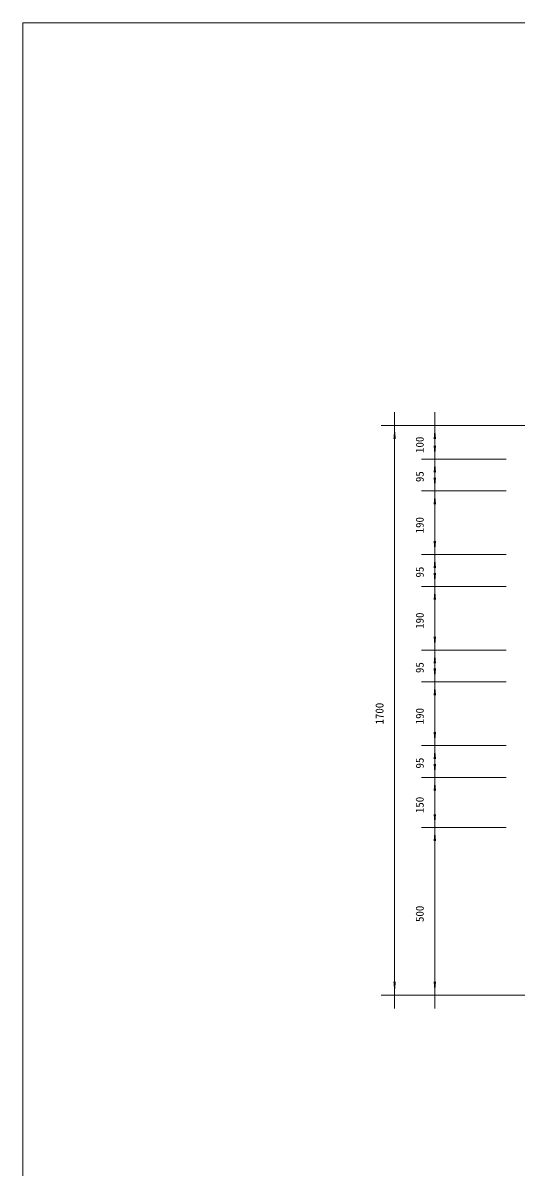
# Model space of a CAD drawing. Units: millimetres, scale not verified. Extents: x -3900 to 3900, y -2750 to 2750.
# Drawn here: x -3900 to -2428, y -665 to 2750 of the extents above; entities that cross this region are included whole.
import ezdxf
from ezdxf.enums import TextEntityAlignment as Align

# ---------------------------------------------------------------- set-up
doc = ezdxf.new("R2010")
doc.units = ezdxf.units.MM
doc.header["$LTSCALE"] = 20
doc.layers.add('0-1_IMPORTED', color=30, linetype='Continuous', lineweight=18)
doc.styles.add('ＭＳ ゴシック', font='')
doc.styles.get('ＭＳ ゴシック').set_extended_font_data('MS Gothic')

msp = doc.modelspace()

# ---------------------------------------------------------------- linework, layer by layer
at = {"layer": '0-1_IMPORTED', "color": 1}
for p, q in [((-2791, 1588), (-2791, 1548)), ((-2671, 1548), (-2671, 1588)), ((-2063.5, 1548), (-2831, 1548)), ((-2791, 1548), (-2791, -152)), ((-2063.5, 1548), (-2711, 1548)), ((-2671, 1448), (-2671, 1548)), ((-2671, 1448), (-2671, 1488)), ((-2458.5, 1448), (-2711, 1448)), ((-2458.5, 1448), (-2711, 1448)), ((-2671, 1353), (-2671, 1448)), ((-2671, 1408), (-2671, 1448)), ((-2671, 1353), (-2671, 1393)), ((-2458.5, 1353), (-2711, 1353)), ((-2458.5, 1353), (-2711, 1353)), ((-2671, 1163), (-2671, 1353)), ((-2671, 1313), (-2671, 1353)), ((-2671, 1163), (-2671, 1203)), ((-2458.5, 1163), (-2711, 1163)), ((-2458.5, 1163), (-2711, 1163)), ((-2671, 1068), (-2671, 1163)), ((-2671, 1123), (-2671, 1163)), ((-2671, 1068), (-2671, 1108)), ((-2458.5, 1068), (-2711, 1068)), ((-2458.5, 1068), (-2711, 1068)), ((-2671, 878), (-2671, 1068)), ((-2671, 1028), (-2671, 1068)), ((-2671, 878), (-2671, 918)), ((-2458.5, 878), (-2711, 878)), ((-2458.5, 878), (-2711, 878)), ((-2671, 783), (-2671, 878)), ((-2671, 838), (-2671, 878)), ((-2671, 783), (-2671, 823)), ((-2458.5, 783), (-2711, 783)), ((-2458.5, 783), (-2711, 783)), ((-2671, 593), (-2671, 783)), ((-2671, 743), (-2671, 783)), ((-2671, 593), (-2671, 633)), ((-2458.5, 593), (-2711, 593)), ((-2458.5, 593), (-2711, 593)), ((-2671, 498), (-2671, 593)), ((-2671, 553), (-2671, 593)), ((-2671, 498), (-2671, 538)), ((-2458.5, 498), (-2711, 498)), ((-2458.5, 498), (-2711, 498)), ((-2671, 348), (-2671, 498)), ((-2671, 458), (-2671, 498)), ((-2671, 348), (-2671, 388)), ((-2458.5, 348), (-2711, 348)), ((-2458.5, 348), (-2711, 348)), ((-2671, -152), (-2671, 348)), ((-2671, 308), (-2671, 348)), ((-2283.5, -152), (-2831, -152)), ((-2791, -152), (-2791, -192)), ((-2283.5, -152), (-2711, -152)), ((-2671, -192), (-2671, -152))]:
    msp.add_line(p, q, dxfattribs=at)
at = {"layer": '0-1_IMPORTED'}
msp.add_lwpolyline([(-3900, 2750), (3900, 2750), (3900, -2750), (-3900, -2750)], close=True, dxfattribs=at)
at = {"layer": '0-1_IMPORTED', "color": 1}
for points in [[(-2791, 1548), (-2787.5, 1508), (-2794.5, 1508)], [(-2671, 1548), (-2667.5, 1508), (-2674.5, 1508)], [(-2671, 1448), (-2674.5, 1488), (-2667.5, 1488)], [(-2671, 1448), (-2667.5, 1408), (-2674.5, 1408)], [(-2671, 1353), (-2674.5, 1393), (-2667.5, 1393)], [(-2671, 1353), (-2667.5, 1313), (-2674.5, 1313)], [(-2671, 1163), (-2674.5, 1203), (-2667.5, 1203)], [(-2671, 1163), (-2667.5, 1123), (-2674.5, 1123)], [(-2671, 1068), (-2674.5, 1108), (-2667.5, 1108)], [(-2671, 1068), (-2667.5, 1028), (-2674.5, 1028)], [(-2671, 878), (-2674.5, 918), (-2667.5, 918)], [(-2671, 878), (-2667.5, 838), (-2674.5, 838)], [(-2671, 783), (-2674.5, 823), (-2667.5, 823)], [(-2671, 783), (-2667.5, 743), (-2674.5, 743)], [(-2671, 593), (-2674.5, 633), (-2667.5, 633)], [(-2671, 593), (-2667.5, 553), (-2674.5, 553)], [(-2671, 498), (-2674.5, 538), (-2667.5, 538)], [(-2671, 498), (-2667.5, 458), (-2674.5, 458)], [(-2671, 348), (-2674.5, 388), (-2667.5, 388)], [(-2671, 348), (-2667.5, 308), (-2674.5, 308)], [(-2791, -152), (-2794.5, -112), (-2787.5, -112)], [(-2671, -152), (-2674.5, -112), (-2667.5, -112)]]:
    msp.add_solid(points, dxfattribs=at)

# ---------------------------------------------------------------- texts
at = {"layer": '0-1_IMPORTED', "color": 7, "style": 'ＭＳ ゴシック'}
for s, p in [('100', (-2696.93, 1466.25)), ('95', (-2696.93, 1379.33)), ('190', (-2696.93, 1226.25)), ('95', (-2696.93, 1094.33)), ('190', (-2696.93, 941.25)), ('95', (-2696.93, 809.33)), ('1700', (-2816.93, 655.67)), ('190', (-2696.93, 656.25)), ('95', (-2696.93, 524.33)), ('150', (-2696.93, 391.25)), ('500', (-2696.93, 66.25))]:
    msp.add_text(s, height=23.88, rotation=90, dxfattribs=at).set_placement(p, align=Align.BOTTOM_LEFT)

doc.saveas('drawing.dxf')
